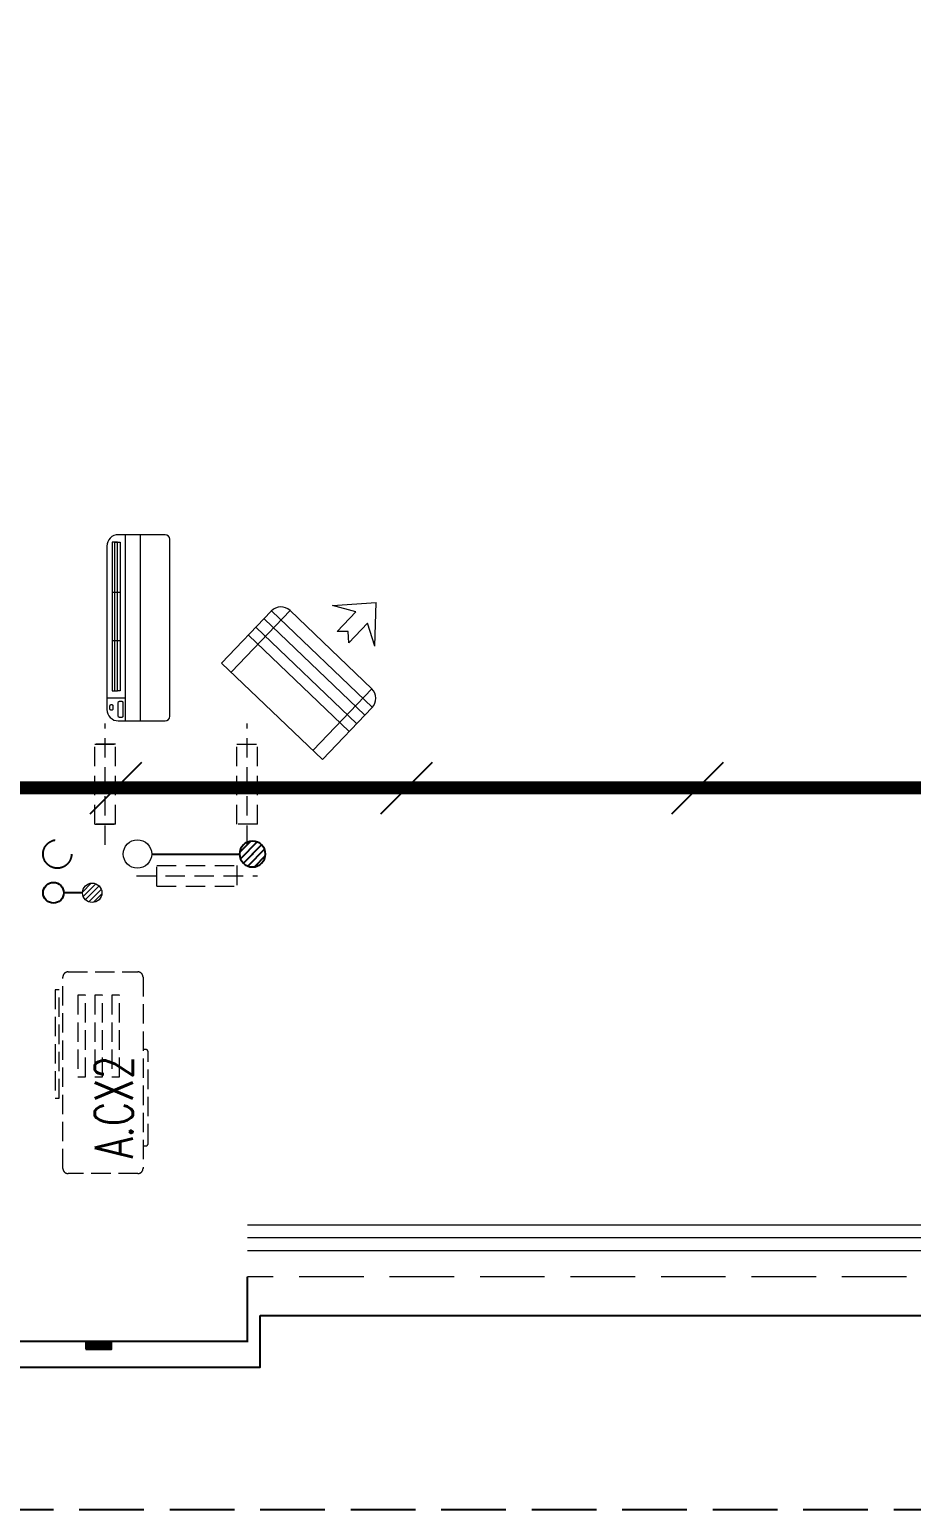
# Model space of a CAD drawing. Extents: x 2803505 to 5851001, y -1372902 to 24339.
# Drawn here: x 2934764 to 2938174, y -776762 to -771038 of the extents above; entities that cross this region are included whole.
import ezdxf
from ezdxf.xclip import XClip

# ---------------------------------------------------------------- set-up
doc = ezdxf.new("R2010")
doc.units = 0
doc.header["$LTSCALE"] = 1000
doc.header["$MEASUREMENT"] = 0
doc.header["$XCLIPFRAME"] = 2
for name, pattern in [('CENTER2', [1.125, 0.75, -0.125, 0.125, -0.125]), ('DASH', [0.35, 0.25, -0.1]), ('DOTE', [2.42, 2, -0.2, 0.02, -0.2]), ('HIDDEN', [0.375, 0.25, -0.125])]:
    doc.linetypes.add(name, pattern=pattern)
doc.layers.get('0').update_dxf_attribs({"linetype": 'CONTINUOUS'})
for name, color, linetype in [('!!电气', 1, 'CONTINUOUS'), ('LVTRY', 252, 'CONTINUOUS'), ('SHTLN', 4, 'CONTINUOUS'), ('VPIPE-凝结', 150, 'CONTINUOUS'), ('VPIPE-雨水', 4, 'DASH'), ('WIRE-接地', 2, 'CONTINUOUS'), ('卫生间', 6, 'CONTINUOUS'), ('看线', 185, 'CONTINUOUS'), ('立面', 73, 'CONTINUOUS'), ('铝合金', 144, 'CONTINUOUS')]:
    doc.layers.add(name, color=color, linetype=linetype)
for name, color, linetype, lineweight in [('DOTE', 19, 'DOTE', 9), ('EQUIP_地漏', 7, 'CONTINUOUS', 18), ('VPIPE-废水', 31, 'TG_F', 18), ('平面-栏杆', 56, 'CONTINUOUS', 15), ('平面-看线', 252, 'CONTINUOUS', 15), ('平面-空调室内机', 176, 'CONTINUOUS', 9), ('平面-空调预留孔', 252, 'CONTINUOUS', 15)]:
    doc.layers.add(name, color=color, linetype=linetype, lineweight=lineweight)
doc.styles.add('_TCH_DIM', font='SIMPLEX', dxfattribs={"bigfont": 'GBCBIG'})
doc.styles.add('TG_LINETYPE', font='SIMPLEX', dxfattribs={"width": 0.8, "height": 3, "bigfont": 'HZTXT'})
doc.linetypes.add('TG_F', pattern='A,2,-0.3,["F",TG_LINETYPE,S=0.1,R=0,X=-0.23,Y=-0.15],0', length=2.3)

# ---------------------------------------------------------------- blocks, each defined once
blk = doc.blocks.new('A$C74D73064')
at = {"layer": 'DOTE', "color": 252}
blk.add_line((-86385.2, 67619.3), (196116, 67619.3), dxfattribs=at)
blk = doc.blocks.new('A$C24015597')
ref = blk.add_blockref('A$C74D73064', (24685.7, -33857.7))
XClip(ref).set_block_clipping_path([(-14883.2465648082, 50822.2568892687), (39116.7403027331, 70322.2568880918)])
blk = doc.blocks.new('dongkong')
at = {"layer": '平面-空调预留孔', "color": 8, "linetype": 'HIDDEN', "ltscale": 0.3}
for p, q in [((-603796, 210899.9), (-603796, 210431.5)), ((-603836, 210821), (-603836, 210510.8)), ((-603836, 210821), (-603756, 210821)), ((-603756, 210821), (-603756, 210510.8))]:
    blk.add_line(p, q, dxfattribs=at)
blk.add_lwpolyline([(-603756, 210510.8), (-603836, 210510.8)], dxfattribs=at)
blk = doc.blocks.new('A$C001338C2')
at = {"color": 8}
for p, q in [((845, 303.6), (55, 303.6)), ((109.1, 214.8), (109.1, 303.6)), ((0, 248.6), (0, 22)), ((900, 22), (900, 248.6)), ((22, 0), (878, 0))]:
    blk.add_line(p, q, dxfattribs=at)
at = {"color": 8, "lineweight": 5}
for p, q in [((900, 214.8), (0, 214.8)), ((864.6, 278.7), (144.5, 278.7)), ((144.5, 278.7), (144.5, 265.8)), ((387, 278.7), (144.5, 278.7)), ((144.5, 278.7), (144.5, 252.9)), ((144.5, 265.8), (864.6, 265.8)), ((144.5, 239.9), (144.5, 252.9)), ((144.5, 252.9), (864.6, 252.9)), ((864.6, 239.9), (144.5, 239.9)), ((387, 239.9), (387, 278.7)), ((622, 239.9), (387, 239.9)), ((864.6, 278.7), (622, 278.7)), ((622, 278.7), (622, 239.9)), ((864.6, 252.9), (864.6, 278.7)), ((864.6, 265.8), (864.6, 239.9)), ((900, 143.2), (0, 143.2))]:
    blk.add_line(p, q, dxfattribs=at)
at = {"color": 8}
for points in [[(73.1, 275), (56.8, 275, -0.414214), (51.3, 280.5), (51.3, 283.4, -0.414214), (56.8, 288.9), (73.1, 288.9, -0.414214), (78.6, 283.4), (78.6, 280.5, -0.414214)], [(89.2, 226.4), (22.2, 226.4, -0.414214), (16.7, 231.9), (16.7, 243.1, -0.414214), (22.2, 248.6), (89.2, 248.6, -0.414214), (94.7, 243.1), (94.7, 231.9, -0.414214)]]:
    blk.add_lwpolyline(points, format="xyb", close=True, dxfattribs=at)
for centre, radius, start, end in [((55, 248.6), 55, 90, 180), ((845, 248.6), 55, 360, 90), ((22, 22), 22, 180, 270), ((878, 22), 22, 270, 360)]:
    blk.add_arc(centre, radius, start, end, dxfattribs=at)
blk = doc.blocks.new('$lvtry$00000171')
for p, q in [((-74.2, 10.6), (-10.6, 74.2)), ((-69.8, -27.4), (27.4, 69.8)), ((-53, -53), (53, 53)), ((-27.4, -69.8), (69.8, 27.4)), ((10.6, -74.2), (74.2, -10.6))]:
    blk.add_line(p, q)
blk.add_circle((0, 0), 75)
blk.add_point((0, 0))
blk = doc.blocks.new('$TwtSys$00000141')
at = {"color": 252}
for p, q in [((-47.1, 3.8), (-5, 45.9)), ((-47.1, 3.8), (-5, 45.9)), ((-43.6, -17.5), (17.5, 43.6)), ((-43.6, -17.5), (17.5, 43.6)), ((-33.2, -33.2), (33.2, 33.2)), ((-33.2, -33.2), (33.2, 33.2)), ((-16.2, -43.5), (43.8, 16.4)), ((-16.2, -43.5), (43.8, 16.4)), ((5.7, -46.1), (46.1, -5.7)), ((5.7, -46.1), (46.1, -5.7))]:
    blk.add_line(p, q, dxfattribs=at)
blk.add_circle((0, 0), 47, dxfattribs=at)
blk.add_circle((0, 0), 47, dxfattribs=at)
blk = doc.blocks.new('A$C148B7D8E')
at = {"layer": '卫生间', "color": 252, "linetype": 'DASH'}
blk.add_lwpolyline([(16100, 14000), (16100, 15400), (7700, 15400), (7700, 10800), (7300, 10800), (7300, 10000), (900, 10000), (900, 9000), (-900, 9000), (-900, -900), (1750, -900), (1750, -2100), (23450, -2100), (23450, -900), (25100, -900)], dxfattribs=at)
blk = doc.blocks.new('fergve')
at = {"layer": '平面-空调预留孔', "color": 8, "linetype": 'DASH', "ltscale": 0.3}
for p, q in [((119062.7, 54987.6), (119062.7, 54977.6)), ((119072.7, 54967.6), (119425.6, 54967.6)), ((119435.6, 54977.6), (119435.6, 54987.6))]:
    blk.add_line(p, q, dxfattribs=at)
blk.add_lwpolyline([(119715.9, 54987.6), (118975.9, 54987.6, -0.414214), (118955.9, 55007.6), (118955.9, 55277.6, -0.414214), (118975.9, 55297.6), (119715.9, 55297.6, -0.414214), (119735.9, 55277.6), (119735.9, 55007.6, -0.414214)], format="xyb", close=True, dxfattribs=at)
for points in [[(119666.7, 55326.8), (119246.8, 55326.8), (119246.8, 55311.6), (119666.7, 55311.6)], [(119645.5, 55239.2), (119330, 55239.2), (119330, 55210.2), (119645.5, 55210.2)], [(119645.5, 55173.4), (119330, 55173.4), (119330, 55144.4), (119645.5, 55144.4)], [(119645.5, 55107.6), (119330, 55107.6), (119330, 55078.6), (119645.5, 55078.6)]]:
    blk.add_lwpolyline(points, close=True, dxfattribs=at)
for centre, start, end in [((119072.7, 54977.6), 180, 270), ((119425.6, 54977.6), 270, 0)]:
    blk.add_arc(centre, 10, start, end, dxfattribs=at)
at = {"layer": '平面-空调预留孔', "color": 8, "linetype": 'DASH', "ltscale": 0.3, "style": '_TCH_DIM', "width": 0.705882}
blk.add_text('A.CX2', height=146.88, dxfattribs=at).set_placement((119015.3, 55027.3))
blk = doc.blocks.new('dasdasf1sa2f31as32f')
at = {"color": 8}
for p, q in [((-116, 585.6), (43.3, 640.5)), ((82.7, 476.6), (43.3, 640.5)), ((-22.8, 585.5), (-116, 585.6)), ((-22.8, 585.5), (-73.4, 493.2)), ((-269.8, 524.3), (-427.7, 236.5)), ((-269.8, 524.3), (113.7, 314)), ((32.4, 555.1), (-18.1, 462.9)), ((82.7, 476.6), (32.4, 555.1)), ((-473.5, 259.7), (-339.5, 504)), ((114.7, 208.4), (-359.1, 468.2)), ((134.6, 245.5), (-338.8, 505.1)), ((-31.3, 504.4), (-73.4, 493.2)), ((-18.1, 462.9), (-31.3, 504.4)), ((92.6, 168.8), (-380.9, 428.5)), ((72.3, 131.9), (-401.1, 391.6)), ((113.7, 314), (-44.2, 26.2)), ((0, 0), (-473.5, 259.7)), ((134, 244.4), (0, 0))]:
    blk.add_line(p, q, dxfattribs=at)
for centre, start, end in [((-294.5, 479.4), 61.2593, 151.2593), ((89, 269), 331.2593, 61.2593)]:
    blk.add_arc(centre, 51.3, start, end, dxfattribs=at)
blk = doc.blocks.new('GDGDRGDGDRGDR')
at = {"layer": '平面-空调室内机', "ltscale": 0.3}
for p, rotation in [((-179479.5, 653502.9), 180), ((634787.3, 1046278.1), 89.99999999999999)]:
    blk.add_blockref('dongkong', p, dxfattribs=dict(at, rotation=rotation))
at = {"layer": '平面-空调预留孔'}
for name, p, rotation in [('dasdasf1sa2f31as32f', (424606.8, 442932.1), 344.9999999966897), ('fergve', (478900.7, 322375.3), 90)]:
    blk.add_blockref(name, p, dxfattribs=dict(at, rotation=rotation))
blk = doc.blocks.new('A$C66B635E3')
at = {"layer": '立面'}
h = blk.add_hatch(dxfattribs=at)
h.set_pattern_fill('ANSI31', color=252, scale=2)
h.set_pattern_definition([(45, (-885150.3096, -795945.4625), (-2.24506403, 2.24506403), [])])
h.paths.add_polyline_path([(3075, -380), (3175, -380), (3175, -350), (3075, -350)])
at = {"color": 252, "const_width": 8}
blk.add_lwpolyline([(2550, -100), (2550, -400), (2650, -400), (2650, -350), (3700, -350), (3700, -100)], dxfattribs=at)
at = {"layer": 'VPIPE-凝结', "color": 252, "ltscale": 0.1}
blk.add_line((3330, 1535), (3670, 1535), dxfattribs=at)
blk.add_lwpolyline([(3062.4, 1385), (2990, 1385)], dxfattribs=at)
at = {"layer": 'VPIPE-凝结', "color": 252}
blk.add_circle((2950, 1385), 40, dxfattribs=at)
at = {"layer": 'VPIPE-废水', "color": 252}
blk.add_circle((3275, 1535), 55, dxfattribs=at)
at = {"layer": 'VPIPE-雨水', "color": 252}
blk.add_circle((2965, 1535), 55, dxfattribs=at)
at = {"layer": '平面-栏杆', "color": 252}
for points in [[(8350, 50), (3700, 50)], [(8350, 0), (3700, 0)]]:
    blk.add_lwpolyline(points, dxfattribs=at)
at = {"layer": '平面-看线', "color": 252}
blk.add_lwpolyline([(8350, 100), (3700, 100)], dxfattribs=at)
at = {"layer": '平面-看线', "color": 252, "linetype": 'DASH'}
blk.add_lwpolyline([(8350, -100), (3700, -100)], dxfattribs=at)
at = {"layer": '看线', "color": 252}
blk.add_lwpolyline([(2550, 100), (2500, 100), (2500, -450), (3750, -450), (3750, -250)], dxfattribs=at)
at = {"layer": '看线', "color": 252, "ltscale": 0.5}
blk.add_lwpolyline([(3750, -250), (8350, -250)], dxfattribs=at)
at = {"layer": '立面', "color": 252}
blk.add_lwpolyline([(3075, -380), (3175, -380), (3175, -350), (3075, -350)], close=True, dxfattribs=at)
at = {"layer": '铝合金', "color": 252}
blk.add_lwpolyline([(3075, -380), (3175, -380), (3175, -350), (3075, -350)], close=True, dxfattribs=at)
at = {"color": 252}
for name, p in [('A$C148B7D8E', (-100, 1100)), ('GDGDRGDGDRGDR', (-420616.6, -441032.1))]:
    blk.add_blockref(name, p, dxfattribs=at)
at = {"layer": 'EQUIP_地漏', "color": 252, "xscale": -0.8, "yscale": -0.8, "zscale": 0.8, "rotation": 180}
blk.add_blockref('$TwtSys$00000141', (3100, 1385), dxfattribs=at)
at = {"layer": 'LVTRY', "color": 252, "xscale": -0.6666666667107825, "yscale": 0.6666666667107825, "rotation": 90.00000000602213}
blk.add_blockref('$lvtry$00000171', (3720, 1535), dxfattribs=at)
at = {"layer": '平面-空调室内机', "color": 252, "ltscale": 0.3, "xscale": -1, "rotation": 180}
blk.add_blockref('dongkong', (606945.9, 212470.8), dxfattribs=at)
at = {"layer": '平面-空调室内机', "color": 252, "ltscale": 0.3, "rotation": 180}
blk.add_blockref('dongkong', (-600646.1, 212470.8), dxfattribs=at)
at = {"layer": '平面-空调预留孔', "color": 252, "xscale": 0.800000000046565, "yscale": 0.800000000046565, "zscale": 0.800000000046565, "rotation": 90.00000023343011}
blk.add_blockref('A$C001338C2', (3399.9, 2050), dxfattribs=at)
blk = doc.blocks.new('$TelecSys$00000008')
blk.add_line((0.4, 0.4), (-0.4, -0.4))

msp = doc.modelspace()

# ---------------------------------------------------------------- linework, layer by layer
at = {"layer": 'WIRE-接地', "color": 2, "linetype": 'CENTER2', "const_width": 50}
msp.add_lwpolyline([(2946861.9, -775763.5), (2941954.4, -775763.5), (2941954.4, -775160.6), (2941208.4, -775160.6), (2941208.4, -773971.3), (2934611.7, -773971.3), (2934611.7, -774564.2), (2931906, -774564.2), (2931906, -766667.6)], dxfattribs=at)

# ---------------------------------------------------------------- block references
at = {"layer": '!!电气'}
for name, p in [('A$C24015597', (2836003.5, -807053.6)), ('A$C66B635E3', (2931906, -775762.1))]:
    msp.add_blockref(name, p, dxfattribs=at)
at = {"layer": 'SHTLN', "color": 2, "xscale": 250, "yscale": 250, "zscale": 250, "rotation": 180}
for p in [(2935097.5, -773971.3), (2936222.5, -773971.3), (2937347.5, -773971.3)]:
    msp.add_blockref('$TelecSys$00000008', p, dxfattribs=at)

doc.saveas('drawing.dxf')
